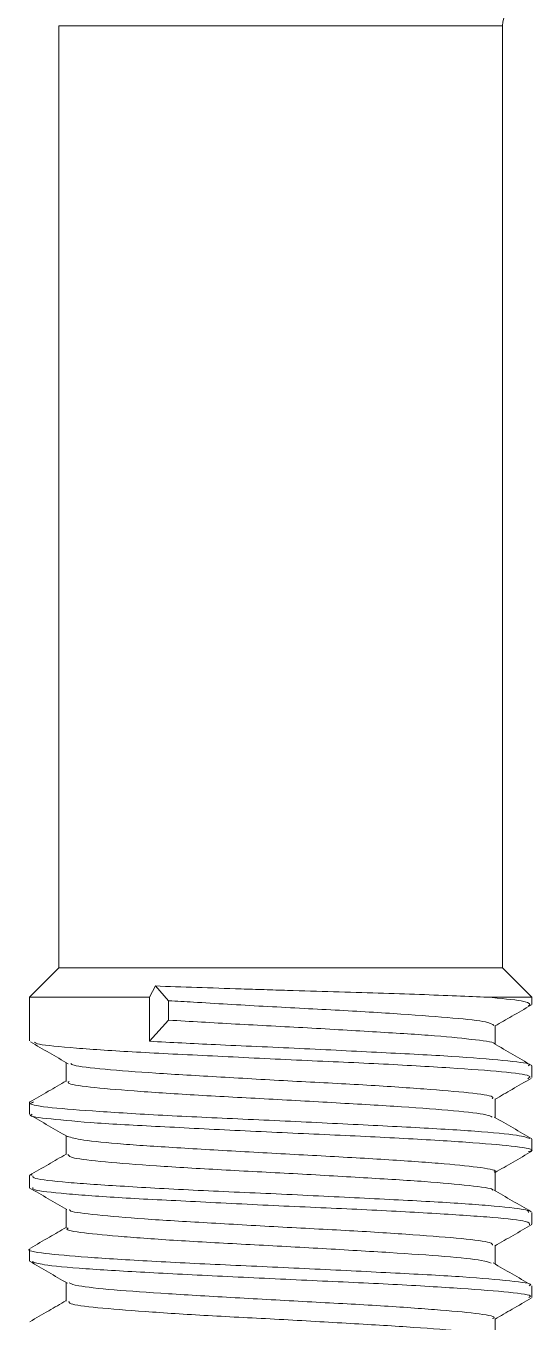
# Model space of a CAD drawing. Extents: x -976302 to -776254, y 5665 to 231437.
# Drawn here: x -805507.4 to -805446.3, y 90810.8 to 90966.6 of the extents above; entities that cross this region are included whole.
import ezdxf

# ---------------------------------------------------------------- set-up
doc = ezdxf.new("R2010")
doc.units = 0
doc.header["$LTSCALE"] = 1000
doc.header["$MEASUREMENT"] = 0
doc.layers.add('暖通', color=7, linetype='Continuous')

# ---------------------------------------------------------------- blocks, each defined once
blk = doc.blocks.new('a2-3d-02')
at = {"color": 7, "linetype": 'Continuous', "lineweight": 15}
for p, q in [((-25137.47, -16211.141), (-25137.47, -16233.477)), ((-25126.947, -16233.477), (-25126.947, -16211.141)), ((-25137.47, -16233.477), (-25138.165, -16234.172)), ((-25137.47, -16233.477), (-25126.947, -16233.477)), ((-25126.252, -16234.172), (-25126.947, -16233.477)), ((-25135.18, -16233.906), (-25135.319, -16234.172)), ((-25135.18, -16233.906), (-25134.865, -16234.254)), ((-25138.165, -16234.172), (-25138.165, -16235.21)), ((-25138.165, -16234.172), (-25135.319, -16234.172)), ((-25135.319, -16234.172), (-25135.319, -16235.217)), ((-25134.865, -16234.254), (-25134.865, -16234.715)), ((-25127.307, -16234.172), (-25126.252, -16234.172)), ((-25126.252, -16234.341), (-25126.252, -16234.172)), ((-25126.336, -16234.371), (-25126.259, -16234.355)), ((-25134.865, -16234.715), (-25135.319, -16235.217)), ((-25127.121, -16235.286), (-25127.121, -16234.843)), ((-25137.296, -16235.723), (-25137.296, -16236.169)), ((-25126.252, -16236.077), (-25126.252, -16235.802)), ((-25138.165, -16236.67), (-25138.165, -16236.947)), ((-25127.121, -16237.024), (-25127.121, -16236.579)), ((-25137.296, -16237.462), (-25137.296, -16237.905)), ((-25126.252, -16237.816), (-25126.252, -16237.537)), ((-25138.165, -16238.407), (-25138.165, -16238.683)), ((-25138.126, -16238.375), (-25138.111, -16238.388)), ((-25127.121, -16238.761), (-25127.121, -16238.318)), ((-25137.296, -16239.198), (-25137.296, -16239.643)), ((-25126.252, -16239.552), (-25126.252, -16239.276)), ((-25127.121, -16240.499), (-25127.121, -16240.054)), ((-25138.165, -16240.144), (-25138.165, -16240.422)), ((-25137.296, -16240.936), (-25137.296, -16241.38)), ((-25126.252, -16241.29), (-25126.252, -16241.013)), ((-25127.121, -16242.236), (-25127.121, -16241.791))]:
    blk.add_line(p, q, dxfattribs=at)
at = {"color": 8, "linetype": 'Continuous', "lineweight": 15}
blk.add_line((-25137.47, -16211.141), (-25126.947, -16211.141), dxfattribs=at)
at = {"color": 7, "linetype": 'Continuous', "lineweight": 15}
blk.add_arc((-25126.445, -16211.143), 0.501, 96.2674, 179.7582, dxfattribs=at)
for points, knots in [([(-25127.307, -16234.172), (-25127.526, -16234.162), (-25127.77, -16234.152), (-25128.307, -16234.13), (-25128.604, -16234.118), (-25129.225, -16234.095), (-25129.551, -16234.084), (-25130.235, -16234.062), (-25130.594, -16234.051), (-25131.313, -16234.03), (-25131.677, -16234.02), (-25132.231, -16234.004), (-25132.417, -16233.998), (-25132.783, -16233.986), (-25132.964, -16233.981), (-25133.503, -16233.963), (-25133.856, -16233.951), (-25134.542, -16233.928), (-25134.869, -16233.917), (-25135.18, -16233.906)], [0, 0, 0, 0, 0.125, 0.125, 0.25, 0.25, 0.375, 0.375, 0.5, 0.5, 0.625, 0.625, 0.6875, 0.6875, 0.75, 0.75, 0.875, 0.875, 1, 1, 1, 1]), ([(-25127.149, -16234.843), (-25127.182, -16234.814), (-25127.252, -16234.752), (-25128.053, -16234.666), (-25129.3, -16234.571), (-25130.892, -16234.476), (-25132.625, -16234.389), (-25133.98, -16234.307), (-25134.672, -16234.266), (-25134.865, -16234.254)], [0, 0, 0, 0, 0.141706, 0.301012, 0.460281, 0.619561, 0.778841, 0.938099, 1, 1, 1, 1]), ([(-25126.293, -16234.341), (-25126.319, -16234.313), (-25126.374, -16234.255), (-25126.988, -16234.2), (-25127.307, -16234.172)], [0, 0, 0, 0, 0.4798957, 1, 1, 1, 1]), ([(-25127.121, -16234.854), (-25126.987, -16234.777), (-25126.705, -16234.613), (-25126.422, -16234.449), (-25126.272, -16234.363)], [0, 0, 0, 0, 0.472351, 1, 1, 1, 1]), ([(-25134.865, -16234.715), (-25134.349, -16234.746), (-25133.314, -16234.808), (-25131.555, -16234.898), (-25129.896, -16234.998), (-25128.473, -16235.083), (-25127.542, -16235.186), (-25127.099, -16235.242), (-25127.145, -16235.275), (-25127.146, -16235.275)], [0, 0, 0, 0, 0.165662, 0.331726, 0.497782, 0.663883, 0.82994, 0.996047, 1, 1, 1, 1]), ([(-25138.142, -16235.232), (-25137.993, -16235.319), (-25137.695, -16235.491), (-25137.398, -16235.664), (-25137.249, -16235.75)], [0, 0, 0, 0, 0.500111, 1, 1, 1, 1]), ([(-25126.343, -16236.105), (-25126.306, -16236.081), (-25126.219, -16236.027), (-25126.878, -16235.936), (-25128.117, -16235.851), (-25129.839, -16235.748), (-25131.825, -16235.665), (-25133.852, -16235.563), (-25135.703, -16235.474), (-25137.124, -16235.38), (-25137.956, -16235.3), (-25138.022, -16235.255), (-25138.044, -16235.239)], [0, 0, 0, 0, 0.081796, 0.189683, 0.297586, 0.405471, 0.513384, 0.621266, 0.72917, 0.837059, 0.94495, 1, 1, 1, 1]), ([(-25135.319, -16235.217), (-25134.809, -16235.244), (-25133.699, -16235.302), (-25131.751, -16235.384), (-25129.778, -16235.487), (-25128.063, -16235.571), (-25126.857, -16235.673), (-25126.251, -16235.743), (-25126.316, -16235.788), (-25126.335, -16235.802)], [0, 0, 0, 0, 0.135268, 0.294518, 0.453755, 0.613044, 0.77229, 0.931568, 1, 1, 1, 1]), ([(-25126.252, -16235.789), (-25126.402, -16235.703), (-25126.7, -16235.53), (-25126.999, -16235.357), (-25127.148, -16235.27)], [0, 0, 0, 0, 0.500153, 1, 1, 1, 1]), ([(-25127.193, -16236.579), (-25127.178, -16236.564), (-25127.134, -16236.518), (-25127.683, -16236.437), (-25128.743, -16236.35), (-25130.225, -16236.248), (-25131.924, -16236.164), (-25133.654, -16236.063), (-25135.23, -16235.973), (-25136.432, -16235.879), (-25137.122, -16235.801), (-25137.172, -16235.758), (-25137.187, -16235.744)], [0, 0, 0, 0, 0.054457, 0.166336, 0.278232, 0.390106, 0.502013, 0.613884, 0.725784, 0.837664, 0.949547, 1, 1, 1, 1]), ([(-25127.121, -16236.593), (-25126.985, -16236.514), (-25126.701, -16236.349), (-25126.416, -16236.184), (-25126.267, -16236.098)], [0, 0, 0, 0, 0.476453, 1, 1, 1, 1]), ([(-25137.296, -16236.155), (-25137.439, -16236.238), (-25137.73, -16236.407), (-25138.022, -16236.576), (-25138.171, -16236.662)], [0, 0, 0, 0, 0.48833, 1, 1, 1, 1]), ([(-25137.226, -16236.169), (-25137.242, -16236.182), (-25137.299, -16236.225), (-25136.785, -16236.306), (-25135.757, -16236.392), (-25134.295, -16236.493), (-25132.605, -16236.578), (-25130.87, -16236.678), (-25129.281, -16236.769), (-25128.044, -16236.862), (-25127.287, -16236.948), (-25127.22, -16236.999), (-25127.193, -16237.019)], [0, 0, 0, 0, 0.04637, 0.156144, 0.265942, 0.375714, 0.48552, 0.595289, 0.705083, 0.814862, 0.92464, 1, 1, 1, 1]), ([(-25138.073, -16236.655), (-25138.108, -16236.668), (-25138.226, -16236.711), (-25137.707, -16236.795), (-25136.591, -16236.878), (-25134.942, -16236.981), (-25132.994, -16237.066), (-25130.955, -16237.163), (-25129.055, -16237.258), (-25127.527, -16237.347), (-25126.508, -16237.443), (-25126.364, -16237.498), (-25126.297, -16237.523)], [0, 0, 0, 0, 0.046302, 0.153728, 0.261188, 0.368619, 0.476074, 0.583503, 0.690941, 0.798383, 0.905814, 1, 1, 1, 1]), ([(-25126.324, -16237.832), (-25126.296, -16237.825), (-25126.151, -16237.788), (-25126.563, -16237.709), (-25127.551, -16237.625), (-25129.119, -16237.525), (-25131.022, -16237.434), (-25133.063, -16237.343), (-25135.003, -16237.243), (-25136.642, -16237.159), (-25137.725, -16237.055), (-25138.22, -16236.994), (-25138.123, -16236.954), (-25138.105, -16236.947)], [0, 0, 0, 0, 0.025588, 0.131116, 0.236679, 0.342212, 0.447759, 0.553292, 0.658824, 0.764376, 0.869908, 0.975467, 1, 1, 1, 1]), ([(-25138.162, -16236.96), (-25138.013, -16237.046), (-25137.715, -16237.219), (-25137.417, -16237.392), (-25137.268, -16237.478)], [0, 0, 0, 0, 0.500079, 1, 1, 1, 1]), ([(-25126.246, -16237.531), (-25126.395, -16237.445), (-25126.693, -16237.272), (-25126.991, -16237.099), (-25127.14, -16237.013)], [0, 0, 0, 0, 0.500109, 1, 1, 1, 1]), ([(-25127.143, -16238.318), (-25127.136, -16238.315), (-25127.042, -16238.283), (-25127.405, -16238.21), (-25128.246, -16238.125), (-25129.596, -16238.025), (-25131.224, -16237.935), (-25132.968, -16237.843), (-25134.627, -16237.744), (-25136.002, -16237.658), (-25136.981, -16237.558), (-25137.174, -16237.5), (-25137.269, -16237.472)], [0, 0, 0, 0, 0.009286, 0.119751, 0.230259, 0.34073, 0.451221, 0.561693, 0.672164, 0.782659, 0.893129, 1, 1, 1, 1]), ([(-25137.296, -16237.892), (-25137.437, -16237.974), (-25137.727, -16238.142), (-25138.016, -16238.309), (-25138.165, -16238.396)], [0, 0, 0, 0, 0.485692, 1, 1, 1, 1]), ([(-25137.255, -16237.905), (-25137.233, -16237.932), (-25137.186, -16237.991), (-25136.429, -16238.077), (-25135.209, -16238.17), (-25133.634, -16238.266), (-25131.901, -16238.353), (-25130.206, -16238.455), (-25128.722, -16238.54), (-25127.687, -16238.641), (-25127.166, -16238.704), (-25127.185, -16238.74), (-25127.188, -16238.745)], [0, 0, 0, 0, 0.091946, 0.203301, 0.314636, 0.425974, 0.537319, 0.648644, 0.760012, 0.871343, 0.982698, 1, 1, 1, 1]), ([(-25127.121, -16238.33), (-25126.979, -16238.247), (-25126.687, -16238.079), (-25126.396, -16237.91), (-25126.247, -16237.824)], [0, 0, 0, 0, 0.4881257, 1, 1, 1, 1]), ([(-25138.089, -16238.407), (-25138.09, -16238.429), (-25138.093, -16238.481), (-25137.331, -16238.565), (-25135.991, -16238.654), (-25134.198, -16238.755), (-25132.186, -16238.838), (-25130.178, -16238.942), (-25128.391, -16239.027), (-25127.063, -16239.126), (-25126.316, -16239.206), (-25126.326, -16239.257), (-25126.33, -16239.276)], [0, 0, 0, 0, 0.071223, 0.178705, 0.286185, 0.393658, 0.501151, 0.608618, 0.716121, 0.823593, 0.931078, 1, 1, 1, 1]), ([(-25138.172, -16238.69), (-25138.023, -16238.777), (-25137.725, -16238.95), (-25137.427, -16239.123), (-25137.277, -16239.209)], [0, 0, 0, 0, 0.50012, 1, 1, 1, 1]), ([(-25126.306, -16239.568), (-25126.303, -16239.541), (-25126.295, -16239.483), (-25127.094, -16239.393), (-25128.447, -16239.304), (-25130.242, -16239.204), (-25132.256, -16239.121), (-25134.263, -16239.016), (-25136.046, -16238.931), (-25137.367, -16238.832), (-25138.105, -16238.753), (-25138.091, -16238.703), (-25138.086, -16238.683)], [0, 0, 0, 0, 0.088998, 0.194577, 0.300153, 0.405723, 0.51131, 0.616874, 0.722473, 0.828042, 0.933623, 1, 1, 1, 1]), ([(-25126.266, -16239.257), (-25126.414, -16239.17), (-25126.712, -16238.998), (-25127.01, -16238.825), (-25127.159, -16238.739)], [0, 0, 0, 0, 0.500085, 1, 1, 1, 1]), ([(-25127.183, -16240.054), (-25127.185, -16240.032), (-25127.188, -16239.979), (-25127.852, -16239.895), (-25129.007, -16239.805), (-25130.545, -16239.705), (-25132.266, -16239.621), (-25133.98, -16239.518), (-25135.502, -16239.432), (-25136.618, -16239.333), (-25137.22, -16239.26), (-25137.216, -16239.216), (-25137.215, -16239.203)], [0, 0, 0, 0, 0.074988, 0.184755, 0.294517, 0.404271, 0.514046, 0.623793, 0.733581, 0.843334, 0.953103, 1, 1, 1, 1]), ([(-25137.296, -16239.631), (-25137.429, -16239.708), (-25137.711, -16239.872), (-25137.994, -16240.035), (-25138.143, -16240.122)], [0, 0, 0, 0, 0.47192, 1, 1, 1, 1]), ([(-25137.246, -16239.643), (-25137.261, -16239.65), (-25137.345, -16239.687), (-25136.925, -16239.763), (-25136.002, -16239.848), (-25134.603, -16239.949), (-25132.946, -16240.036), (-25131.204, -16240.132), (-25129.57, -16240.228), (-25128.255, -16240.316), (-25127.399, -16240.407), (-25127.267, -16240.458), (-25127.212, -16240.479)], [0, 0, 0, 0, 0.025265, 0.136948, 0.248672, 0.360359, 0.472075, 0.58376, 0.695457, 0.80716, 0.918848, 1, 1, 1, 1]), ([(-25127.121, -16240.067), (-25126.979, -16239.985), (-25126.687, -16239.816), (-25126.396, -16239.647), (-25126.247, -16239.561)], [0, 0, 0, 0, 0.487668, 1, 1, 1, 1]), ([(-25138.147, -16240.144), (-25138.153, -16240.145), (-25138.264, -16240.177), (-25137.85, -16240.25), (-25136.885, -16240.334), (-25135.319, -16240.434), (-25133.42, -16240.524), (-25131.379, -16240.615), (-25129.437, -16240.716), (-25127.793, -16240.8), (-25126.701, -16240.904), (-25126.2, -16240.965), (-25126.296, -16241.005), (-25126.315, -16241.013)], [0, 0, 0, 0, 0.006051, 0.113549, 0.221083, 0.328586, 0.436104, 0.543608, 0.651109, 0.758633, 0.866135, 0.973665, 1, 1, 1, 1]), ([(-25138.163, -16240.434), (-25138.014, -16240.52), (-25137.716, -16240.693), (-25137.417, -16240.866), (-25137.268, -16240.953)], [0, 0, 0, 0, 0.500155, 1, 1, 1, 1]), ([(-25126.32, -16241.29), (-25126.3, -16241.281), (-25126.209, -16241.243), (-25126.728, -16241.164), (-25127.841, -16241.081), (-25129.498, -16240.978), (-25131.448, -16240.892), (-25133.486, -16240.795), (-25135.384, -16240.7), (-25136.904, -16240.612), (-25137.898, -16240.518), (-25138.035, -16240.465), (-25138.096, -16240.442)], [0, 0, 0, 0, 0.030706, 0.140793, 0.250914, 0.361007, 0.471125, 0.581215, 0.691316, 0.801418, 0.911511, 1, 1, 1, 1]), ([(-25126.271, -16240.992), (-25126.42, -16240.905), (-25126.718, -16240.732), (-25127.017, -16240.559), (-25127.166, -16240.473)], [0, 0, 0, 0, 0.50014, 1, 1, 1, 1]), ([(-25127.179, -16241.791), (-25127.162, -16241.783), (-25127.084, -16241.744), (-25127.528, -16241.666), (-25128.48, -16241.582), (-25129.896, -16241.48), (-25131.563, -16241.394), (-25133.304, -16241.297), (-25134.926, -16241.202), (-25136.222, -16241.113), (-25137.061, -16241.021), (-25137.176, -16240.969), (-25137.226, -16240.947)], [0, 0, 0, 0, 0.030896, 0.141458, 0.252057, 0.362623, 0.473218, 0.583781, 0.694359, 0.804937, 0.915504, 1, 1, 1, 1]), ([(-25127.121, -16241.804), (-25126.985, -16241.726), (-25126.7, -16241.56), (-25126.414, -16241.395), (-25126.265, -16241.309)], [0, 0, 0, 0, 0.476525, 1, 1, 1, 1]), ([(-25137.296, -16241.367), (-25137.435, -16241.447), (-25137.722, -16241.614), (-25138.01, -16241.78), (-25138.159, -16241.867)], [0, 0, 0, 0, 0.481018, 1, 1, 1, 1]), ([(-25137.229, -16241.38), (-25137.233, -16241.4), (-25137.244, -16241.452), (-25136.613, -16241.535), (-25135.483, -16241.624), (-25133.96, -16241.724), (-25132.244, -16241.808), (-25130.525, -16241.911), (-25128.987, -16241.998), (-25127.847, -16242.095), (-25127.219, -16242.171), (-25127.209, -16242.215), (-25127.206, -16242.229)], [0, 0, 0, 0, 0.069361, 0.179487, 0.289615, 0.399731, 0.509872, 0.619982, 0.730131, 0.840247, 0.950377, 1, 1, 1, 1])]:
    blk.add_open_spline(points, degree=3, knots=knots, dxfattribs=at)

msp = doc.modelspace()

# ---------------------------------------------------------------- block references
at = {"layer": '暖通', "color": 7, "xscale": 5.068799998611212, "yscale": 5.068799998611212, "zscale": 5.068799998611212}
msp.add_blockref('a2-3d-02', (-678086.67, 173137.6), dxfattribs=at)
msp.add_blockref('a2-3d-02', (-678086.67, 173137.6), dxfattribs=at)

doc.saveas('drawing.dxf')
